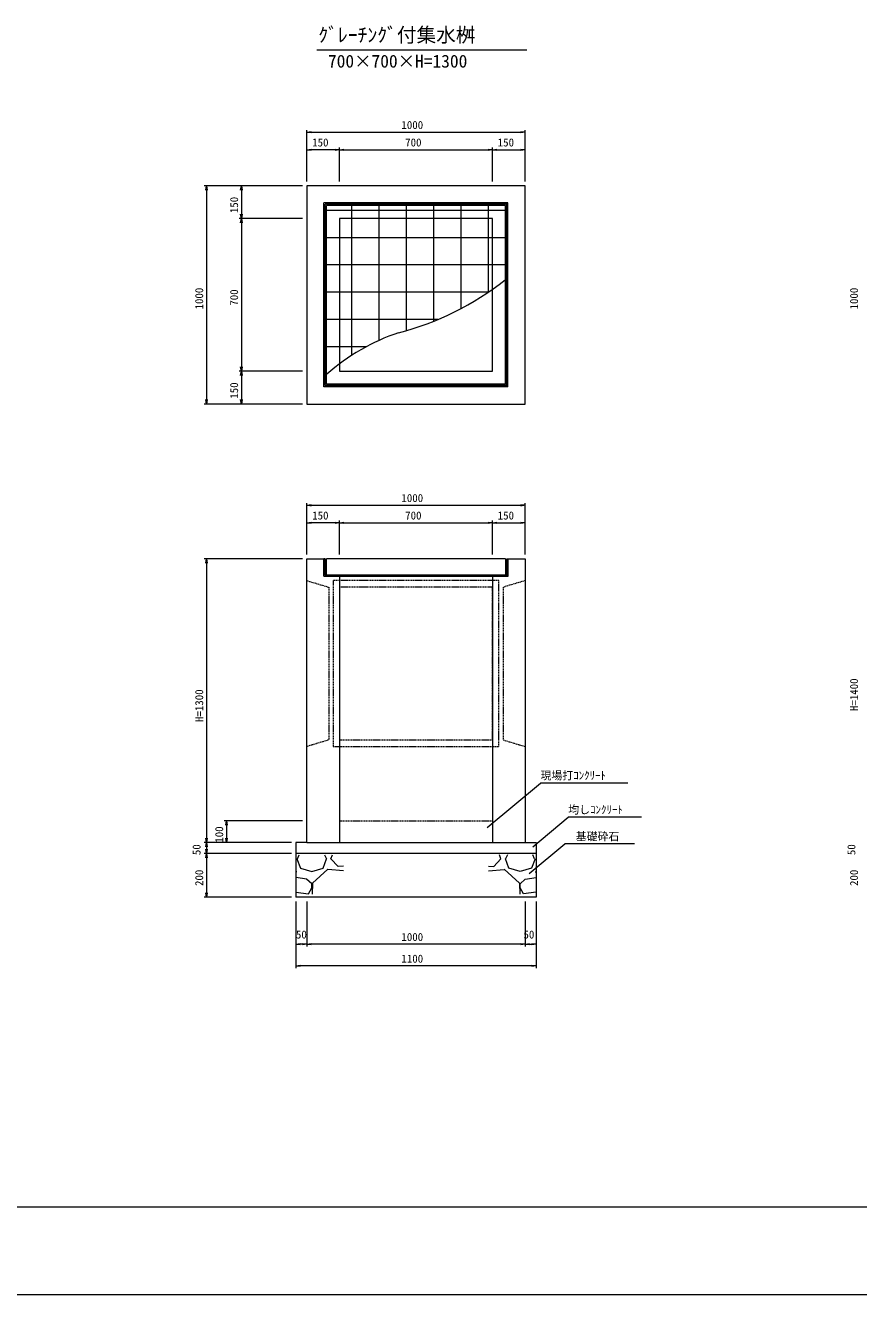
# Model space of a CAD drawing. Units: millimetres on the paper. Extents: x 0 to 841, y 0 to 594.
# Drawn here: x 190.9 to 381.7, y 0 to 290.7 of the extents above; entities that cross this region are included whole.
import ezdxf
from ezdxf.enums import TextEntityAlignment as Align

# ---------------------------------------------------------------- set-up
doc = ezdxf.new("R2010")
doc.units = ezdxf.units.MM
doc.linetypes.add('USER1', pattern=[0.375, 0.25, -0.125])
for name, color, linetype, lineweight in [('D-STR-DIM（寸法）', 7, 'Continuous', 18), ('D-STR-HTXT（旗揚げ）', 7, 'Continuous', 18), ('D-STR-STR1（構造物）', 4, 'Continuous', 18), ('D-STR-STRn（構造物）', 7, 'Continuous', 18), ('D-STR（構造物外形線）', 1, 'Continuous', 18), ('D-TTL(外枠）', 2, 'Continuous', 18), ('DEFPOINTS_2', 8, 'Continuous', 18)]:
    doc.layers.add(name, color=color, linetype=linetype, lineweight=lineweight)
doc.layers.add('D-STR-TXT（文字）', color=7, linetype='Continuous')
doc.layers.add('D-TTL-TXT（文字）', color=7, linetype='Continuous')
doc.styles.add('ＭＳ ゴシック', font='')
doc.styles.get('ＭＳ ゴシック').set_extended_font_data('MS Gothic')

msp = doc.modelspace()

# ---------------------------------------------------------------- linework, layer by layer
at = {"layer": 'D-STR-DIM（寸法）'}
for p, q in [((255.34, 255.004), (255.34, 266.754)), ((255.34, 266.254), (256.34, 266.42)), ((256.34, 266.087), (255.34, 266.254)), ((255.34, 266.254), (256.34, 266.254)), ((256.34, 266.254), (304.34, 266.254)), ((304.34, 266.42), (305.34, 266.254)), ((305.34, 266.254), (304.34, 266.087)), ((305.34, 266.254), (304.34, 266.254)), ((305.34, 255.004), (305.34, 266.754)), ((255.34, 255.004), (255.34, 262.754)), ((255.34, 262.254), (256.34, 262.42)), ((256.34, 262.087), (255.34, 262.254)), ((255.34, 262.254), (256.34, 262.254)), ((261.84, 262.254), (256.34, 262.254)), ((261.84, 262.42), (262.84, 262.254)), ((262.84, 262.254), (261.84, 262.087)), ((262.84, 262.254), (261.84, 262.254)), ((262.84, 255.004), (262.84, 262.754)), ((262.84, 255.004), (262.84, 262.754)), ((262.84, 262.254), (263.84, 262.42)), ((263.84, 262.087), (262.84, 262.254)), ((262.84, 262.254), (263.84, 262.254)), ((263.84, 262.254), (296.84, 262.254)), ((296.84, 262.42), (297.84, 262.254)), ((297.84, 262.254), (296.84, 262.087)), ((297.84, 262.254), (296.84, 262.254)), ((297.84, 255.004), (297.84, 262.754)), ((297.84, 255.004), (297.84, 262.754)), ((297.84, 262.254), (298.84, 262.42)), ((298.84, 262.087), (297.84, 262.254)), ((297.84, 262.254), (298.84, 262.254)), ((298.84, 262.254), (304.34, 262.254)), ((304.34, 262.42), (305.34, 262.254)), ((305.34, 262.254), (304.34, 262.087)), ((305.34, 262.254), (304.34, 262.254)), ((305.34, 255.004), (305.34, 262.754)), ((254.34, 254.004), (231.84, 254.004)), ((232.173, 253.004), (232.34, 254.004)), ((232.34, 254.004), (232.506, 253.004)), ((232.34, 254.004), (232.34, 253.004)), ((232.34, 253.004), (232.34, 205.004)), ((254.34, 254.004), (239.84, 254.004)), ((240.173, 253.004), (240.34, 254.004)), ((240.34, 254.004), (240.506, 253.004)), ((240.34, 254.004), (240.34, 253.004)), ((240.34, 253.004), (240.34, 247.504)), ((240.34, 246.504), (240.173, 247.504)), ((240.506, 247.504), (240.34, 246.504)), ((240.34, 246.504), (240.34, 247.504)), ((254.34, 246.504), (239.84, 246.504)), ((254.34, 246.504), (239.84, 246.504)), ((240.173, 245.504), (240.34, 246.504)), ((240.34, 246.504), (240.506, 245.504)), ((240.34, 246.504), (240.34, 245.504)), ((240.34, 245.504), (240.34, 212.504)), ((240.34, 211.504), (240.173, 212.504)), ((240.506, 212.504), (240.34, 211.504)), ((240.34, 211.504), (240.34, 212.504)), ((254.34, 211.504), (239.84, 211.504)), ((254.34, 211.504), (239.84, 211.504)), ((240.173, 210.504), (240.34, 211.504)), ((240.34, 211.504), (240.506, 210.504)), ((240.34, 211.504), (240.34, 210.504)), ((240.34, 210.504), (240.34, 205.004)), ((254.34, 204.004), (231.84, 204.004)), ((232.34, 204.004), (232.173, 205.004)), ((232.506, 205.004), (232.34, 204.004)), ((232.34, 204.004), (232.34, 205.004)), ((254.34, 204.004), (239.84, 204.004)), ((240.34, 204.004), (240.173, 205.004)), ((240.506, 205.004), (240.34, 204.004)), ((240.34, 204.004), (240.34, 205.004)), ((255.34, 169.55), (255.34, 181.3)), ((255.34, 180.8), (256.34, 180.967)), ((256.34, 180.634), (255.34, 180.8)), ((255.34, 180.8), (256.34, 180.8)), ((256.34, 180.8), (304.34, 180.8)), ((304.34, 180.967), (305.34, 180.8)), ((305.34, 180.8), (304.34, 180.634)), ((305.34, 180.8), (304.34, 180.8)), ((305.34, 169.55), (305.34, 181.3)), ((255.34, 169.55), (255.34, 177.3)), ((255.34, 176.8), (256.34, 176.967)), ((256.34, 176.634), (255.34, 176.8)), ((255.34, 176.8), (256.34, 176.8)), ((261.84, 176.8), (256.34, 176.8)), ((261.84, 176.967), (262.84, 176.8)), ((262.84, 176.8), (261.84, 176.634)), ((262.84, 176.8), (261.84, 176.8)), ((262.84, 169.55), (262.84, 177.3)), ((262.84, 169.55), (262.84, 177.3)), ((262.84, 176.8), (263.84, 176.967)), ((263.84, 176.634), (262.84, 176.8)), ((262.84, 176.8), (263.84, 176.8)), ((263.84, 176.8), (296.84, 176.8)), ((296.84, 176.967), (297.84, 176.8)), ((297.84, 176.8), (296.84, 176.634)), ((297.84, 176.8), (296.84, 176.8)), ((297.84, 169.55), (297.84, 177.3)), ((297.84, 169.55), (297.84, 177.3)), ((297.84, 176.8), (298.84, 176.967)), ((298.84, 176.634), (297.84, 176.8)), ((297.84, 176.8), (298.84, 176.8)), ((298.84, 176.8), (304.34, 176.8)), ((304.34, 176.967), (305.34, 176.8)), ((305.34, 176.8), (304.34, 176.634)), ((305.34, 176.8), (304.34, 176.8)), ((305.34, 169.55), (305.34, 177.3)), ((254.34, 168.55), (231.84, 168.55)), ((232.173, 167.55), (232.34, 168.55)), ((232.34, 168.55), (232.506, 167.55)), ((232.34, 168.55), (232.34, 167.55)), ((232.34, 167.55), (232.34, 104.55)), ((254.34, 108.55), (236.426, 108.55)), ((236.76, 107.55), (236.926, 108.55)), ((236.926, 108.55), (237.093, 107.55)), ((236.926, 108.55), (236.926, 107.55)), ((236.926, 107.55), (236.926, 104.55)), ((251.84, 103.55), (231.84, 103.55)), ((249.34, 103.55), (231.84, 103.55)), ((232.34, 103.55), (232.173, 104.55)), ((232.173, 102.55), (232.34, 103.55)), ((232.34, 101.05), (232.173, 102.05)), ((232.506, 104.55), (232.34, 103.55)), ((232.34, 103.55), (232.34, 104.55)), ((232.34, 103.55), (232.506, 102.55)), ((232.34, 103.55), (232.34, 102.55)), ((232.34, 102.55), (232.34, 102.05)), ((232.506, 102.05), (232.34, 101.05)), ((232.34, 101.05), (232.34, 102.05)), ((251.84, 103.55), (236.426, 103.55)), ((236.926, 103.55), (236.76, 104.55)), ((237.093, 104.55), (236.926, 103.55)), ((236.926, 103.55), (236.926, 104.55)), ((251.84, 101.05), (231.84, 101.05)), ((251.84, 101.05), (231.84, 101.05)), ((232.173, 100.05), (232.34, 101.05)), ((232.34, 101.05), (232.506, 100.05)), ((232.34, 101.05), (232.34, 100.05)), ((232.34, 100.05), (232.34, 92.05)), ((251.84, 91.05), (231.84, 91.05)), ((232.34, 91.05), (232.173, 92.05)), ((232.506, 92.05), (232.34, 91.05)), ((232.34, 91.05), (232.34, 92.05)), ((252.84, 90.05), (252.84, 79.757)), ((252.84, 90.05), (252.84, 74.79)), ((255.34, 90.05), (255.34, 79.757)), ((255.34, 90.05), (255.34, 79.757)), ((305.34, 90.05), (305.34, 79.757)), ((305.34, 90.05), (305.34, 79.757)), ((307.84, 90.05), (307.84, 74.79)), ((307.84, 90.05), (307.84, 79.757)), ((252.84, 80.257), (253.84, 80.424)), ((253.84, 80.091), (252.84, 80.257)), ((252.84, 80.257), (253.84, 80.257)), ((254.34, 80.257), (253.84, 80.257)), ((254.34, 80.424), (255.34, 80.257)), ((255.34, 80.257), (254.34, 80.091)), ((255.34, 80.257), (254.34, 80.257)), ((255.34, 80.257), (256.34, 80.424)), ((256.34, 80.091), (255.34, 80.257)), ((255.34, 80.257), (256.34, 80.257)), ((304.34, 80.257), (256.34, 80.257)), ((304.34, 80.424), (305.34, 80.257)), ((305.34, 80.257), (304.34, 80.091)), ((305.34, 80.257), (304.34, 80.257)), ((305.34, 80.257), (306.34, 80.424)), ((306.34, 80.091), (305.34, 80.257)), ((305.34, 80.257), (306.34, 80.257)), ((306.34, 80.257), (306.84, 80.257)), ((306.84, 80.424), (307.84, 80.257)), ((307.84, 80.257), (306.84, 80.091)), ((307.84, 80.257), (306.84, 80.257)), ((252.84, 75.29), (253.84, 75.456)), ((253.84, 75.123), (252.84, 75.29)), ((252.84, 75.29), (253.84, 75.29)), ((306.84, 75.29), (253.84, 75.29)), ((306.84, 75.456), (307.84, 75.29)), ((307.84, 75.29), (306.84, 75.123)), ((307.84, 75.29), (306.84, 75.29))]:
    msp.add_line(p, q, dxfattribs=at)
at = {"layer": 'D-STR-HTXT（旗揚げ）'}
for p, q in [((257.612, 285.166), (305.72, 285.166)), ((296.677, 106.976), (308.862, 117.191)), ((328.897, 117.191), (308.862, 117.191)), ((307.096, 102.552), (315.219, 109.362)), ((331.986, 109.362), (315.219, 109.362)), ((306.299, 96.425), (314.422, 103.234)), ((330.396, 103.234), (314.422, 103.234))]:
    msp.add_line(p, q, dxfattribs=at)
at = {"layer": 'D-STR-STR1（構造物）'}
for p, q in [((259.265, 207.929), (259.265, 250.079)), ((301.415, 250.079), (259.265, 250.079)), ((301.415, 207.929), (301.415, 250.079)), ((259.565, 208.229), (259.565, 249.779)), ((301.115, 249.779), (259.565, 249.779)), ((259.865, 208.529), (259.865, 249.479)), ((300.815, 249.479), (259.865, 249.479)), ((300.74, 248.35), (259.94, 248.35)), ((265.674, 246.504), (265.674, 249.404)), ((271.924, 246.504), (271.924, 249.404)), ((278.174, 246.504), (278.174, 249.404)), ((284.424, 246.504), (284.424, 249.404)), ((290.674, 246.504), (290.674, 249.404)), ((296.924, 246.504), (296.924, 249.404)), ((300.815, 208.529), (300.815, 249.479)), ((301.115, 208.229), (301.115, 249.779)), ((265.674, 215.174), (265.674, 246.504)), ((271.924, 218.582), (271.924, 246.504)), ((278.174, 220.832), (278.174, 246.504)), ((284.424, 222.977), (284.424, 246.504)), ((290.674, 225.875), (290.674, 246.504)), ((296.924, 229.648), (296.924, 246.504)), ((262.84, 242.1), (259.94, 242.1)), ((297.84, 242.1), (262.84, 242.1)), ((300.74, 242.1), (297.84, 242.1)), ((262.84, 235.85), (259.94, 235.85)), ((297.84, 235.85), (262.84, 235.85)), ((300.74, 235.85), (297.84, 235.85)), ((262.84, 229.6), (259.94, 229.6)), ((296.854, 229.6), (262.84, 229.6)), ((262.84, 223.35), (259.94, 223.35)), ((285.335, 223.35), (262.84, 223.35)), ((262.84, 217.1), (259.94, 217.1)), ((268.935, 217.1), (262.84, 217.1)), ((259.94, 210.85), (259.94, 210.85)), ((301.415, 207.929), (259.265, 207.929)), ((301.115, 208.229), (259.565, 208.229)), ((300.815, 208.529), (259.865, 208.529)), ((259.265, 168.55), (259.265, 164.5)), ((259.565, 168.55), (259.265, 168.55)), ((259.265, 164.65), (259.265, 168.55)), ((259.565, 164.8), (259.565, 168.55)), ((300.815, 168.55), (259.865, 168.55)), ((259.865, 164.8), (259.865, 168.55)), ((300.815, 168.55), (300.815, 164.8)), ((301.115, 168.55), (301.415, 168.55)), ((301.115, 164.8), (301.115, 168.55)), ((301.415, 168.55), (301.415, 164.5)), ((301.415, 164.65), (301.415, 168.55)), ((301.415, 164.5), (259.265, 164.5)), ((301.115, 164.8), (259.565, 164.8))]:
    msp.add_line(p, q, dxfattribs=at)
at = {"layer": 'D-STR-STR1（構造物）', "color": 7, "linetype": 'USER1'}
msp.add_line((262.84, 108.55), (297.84, 108.55), dxfattribs=at)
at = {"layer": 'D-STR-STR1（構造物）'}
for centre, radius, start, end in [((260.166, 283.475), 65.181, 284.38345, 308.4971), ((292.047, 174.239), 48.695, 108.79618, 131.25146)]:
    msp.add_arc(centre, radius, start, end, dxfattribs=at)
at = {"layer": 'D-STR-STRn（構造物）'}
for p, q in [((252.84, 103.55), (252.84, 98.55)), ((255.34, 103.55), (252.84, 103.55)), ((252.84, 103.55), (252.84, 91.05)), ((305.34, 103.55), (307.84, 103.55)), ((305.34, 103.55), (307.84, 103.55)), ((307.84, 103.55), (307.84, 98.55)), ((307.84, 103.55), (307.84, 91.05)), ((307.84, 101.05), (252.84, 101.05)), ((253.008, 99.836), (253.915, 97.72)), ((253.173, 99.839), (253.572, 100.77)), ((259.062, 97.709), (259.818, 99.826)), ((259.384, 100.77), (259.815, 99.837)), ((260.87, 99.833), (261.221, 100.77)), ((262.533, 98.046), (260.87, 99.86)), ((298.146, 98.046), (299.809, 99.86)), ((299.809, 99.833), (299.458, 100.77)), ((301.617, 97.709), (300.861, 99.826)), ((301.295, 100.77), (300.864, 99.837)), ((307.671, 99.836), (306.764, 97.72)), ((307.506, 99.839), (307.107, 100.77)), ((253.013, 96.812), (252.84, 96.87)), ((252.84, 96.723), (252.995, 96.816)), ((253.904, 97.706), (256.474, 96.95)), ((256.502, 96.949), (259.071, 97.705)), ((260.128, 97.419), (256.652, 94.244)), ((263.697, 97.096), (260.119, 97.394)), ((263.697, 98.142), (262.516, 98.039)), ((296.982, 98.142), (298.163, 98.039)), ((296.982, 97.096), (300.56, 97.394)), ((300.551, 97.419), (304.027, 94.244)), ((304.177, 96.949), (301.608, 97.705)), ((306.775, 97.706), (304.205, 96.95)), ((307.666, 96.812), (307.84, 96.87)), ((307.84, 96.723), (307.684, 96.816)), ((255.298, 95.162), (252.84, 95.531)), ((256.503, 94.073), (255.294, 95.131)), ((255.712, 91.818), (256.468, 93.179)), ((256.487, 93.185), (256.487, 94.092)), ((256.642, 94.238), (256.521, 91.7)), ((304.037, 94.238), (304.158, 91.7)), ((304.176, 94.073), (305.385, 95.131)), ((304.192, 93.185), (304.192, 94.092)), ((304.967, 91.818), (304.211, 93.179)), ((305.381, 95.162), (307.84, 95.531)), ((252.84, 92.166), (255.736, 91.818)), ((307.84, 91.05), (252.84, 91.05)), ((307.84, 92.166), (304.943, 91.818))]:
    msp.add_line(p, q, dxfattribs=at)
at = {"layer": 'D-STR（構造物外形線）'}
for p, q in [((305.34, 254.004), (255.34, 254.004)), ((255.34, 254.004), (255.34, 204.004)), ((305.34, 204.004), (305.34, 254.004)), ((297.84, 246.504), (262.84, 246.504)), ((262.84, 246.504), (262.84, 211.504)), ((297.84, 211.504), (297.84, 246.504)), ((262.84, 211.504), (297.84, 211.504)), ((255.34, 204.004), (305.34, 204.004)), ((255.34, 103.55), (255.34, 168.55)), ((255.34, 168.55), (259.265, 168.55)), ((259.265, 164.8), (259.265, 168.55)), ((259.565, 168.55), (259.565, 164.8)), ((301.115, 168.55), (301.115, 164.8)), ((301.415, 168.55), (305.34, 168.55)), ((301.415, 168.55), (301.415, 164.8)), ((305.34, 168.55), (305.34, 103.55)), ((262.84, 164.8), (262.84, 103.55)), ((297.84, 164.8), (297.84, 103.55)), ((255.34, 103.55), (305.34, 103.55))]:
    msp.add_line(p, q, dxfattribs=at)
at = {"layer": 'D-STR（構造物外形線）', "linetype": 'USER1'}
for p, q in [((255.34, 163.55), (260.34, 162.05)), ((261.34, 163.55), (261.34, 125.55)), ((299.34, 163.55), (261.34, 163.55)), ((299.34, 125.55), (299.34, 163.55)), ((305.34, 163.55), (300.34, 162.05)), ((260.34, 162.05), (260.34, 127.05)), ((262.84, 162.05), (262.84, 127.05)), ((297.84, 162.05), (262.84, 162.05)), ((297.84, 127.05), (297.84, 162.05)), ((300.34, 162.05), (300.34, 127.05)), ((260.34, 127.05), (255.34, 125.55)), ((261.34, 125.55), (299.34, 125.55)), ((262.84, 127.05), (297.84, 127.05)), ((300.34, 127.05), (305.34, 125.55))]:
    msp.add_line(p, q, dxfattribs=at)
at = {"layer": 'D-TTL(外枠）'}
msp.add_line((818, 20), (23, 20), dxfattribs=at)
at = {"layer": 'DEFPOINTS_2'}
msp.add_line((0, 0), (841, 0), dxfattribs=at)

# ---------------------------------------------------------------- texts
at = {"layer": 'D-STR-DIM（寸法）', "style": 'ＭＳ ゴシック'}
for s, p in [('1000', (276.996, 266.454)), ('150', (256.558, 262.454)), ('700', (277.865, 262.454)), ('150', (299.058, 262.454)), ('1000', (276.996, 181)), ('150', (256.558, 177)), ('700', (277.865, 177)), ('150', (299.058, 177)), ('50', (252.834, 81.017)), ('1000', (276.996, 80.457)), ('50', (304.959, 81.017)), ('1100', (276.996, 75.49))]:
    msp.add_text(s, height=1.833, dxfattribs=at).set_placement(p, align=Align.BOTTOM_LEFT)
for s, p in [('150', (240.14, 247.722)), ('1000', (232.14, 225.66)), ('700', (240.14, 226.529)), ('1000', (382.14, 225.66)), ('150', (240.14, 205.222)), ('H=1400', (382.14, 133.664)), ('H=1300', (232.14, 131.164)), ('100', (236.726, 103.519)), ('50', (231.54, 100.67)), ('50', (381.54, 100.67)), ('200', (232.14, 93.601)), ('200', (382.14, 93.601))]:
    msp.add_text(s, height=1.833, rotation=90, dxfattribs=at).set_placement(p, align=Align.BOTTOM_LEFT)
at = {"layer": 'D-STR-TXT（文字）', "style": 'ＭＳ ゴシック'}
for s, p in [('現場打ｺﾝｸﾘｰﾄ', (308.862, 117.443)), ('均しｺﾝｸﾘｰﾄ', (315.219, 109.614)), ('基礎砕石', (316.922, 103.487))]:
    msp.add_text(s, height=1.833, dxfattribs=at).set_placement(p, align=Align.BOTTOM_LEFT)
at = {"layer": 'D-TTL-TXT（文字）', "style": 'ＭＳ ゴシック'}
for s, height, p in [('ｸﾞﾚｰﾁﾝｸﾞ付集水桝', 3.299, (257.962, 285.909)), ('700×700×H=1300', 2.933, (260.177, 280.187))]:
    msp.add_text(s, height=height, dxfattribs=at).set_placement(p, align=Align.BOTTOM_LEFT)

doc.saveas('drawing.dxf')
